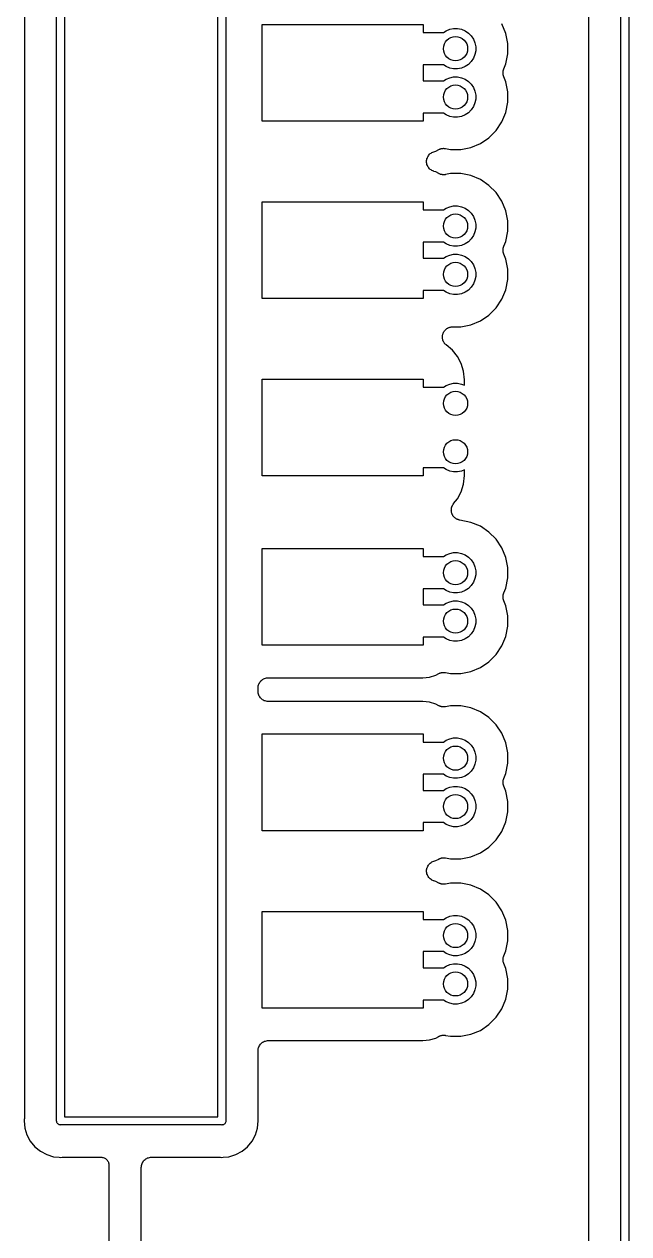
# Model space of a CAD drawing. Extents: x 4.8 to 7.88, y -6.14 to -3.94.
# Drawn here: x 7.581 to 7.876, y -5.016 to -4.425 of the extents above; entities that cross this region are included whole.
import ezdxf

# ---------------------------------------------------------------- set-up
doc = ezdxf.new("R2010")
doc.units = 0
doc.header["$MEASUREMENT"] = 0
doc.layers.add('BLACK', color=7, linetype='CONTINUOUS')

msp = doc.modelspace()

# ---------------------------------------------------------------- linework, layer by layer
at = {"layer": 'BLACK', "linetype": 'CONTINUOUS'}
for p, q in [((7.87598, -3.9371), (7.87598, -5.55108)), ((7.59646, -4.96053), (7.59646, -4.37018)), ((7.67913, -4.37018), (7.67913, -4.96053)), ((7.87205, -4.96053), (7.87205, -4.37018)), ((7.60039, -4.37205), (7.60039, -4.95866)), ((7.6752, -4.95866), (7.6752, -4.37205)), ((7.8563, -4.37119), (7.8563, -4.95951)), ((7.58071, -4.40084), (7.58071, -4.95957)), ((7.69685, -4.47244), (7.69685, -4.4252)), ((7.69685, -4.4252), (7.77559, -4.4252)), ((7.77559, -4.4252), (7.77559, -4.42913)), ((7.77559, -4.42913), (7.78541, -4.42913)), ((7.78541, -4.42913), (7.78668, -4.42829)), ((7.78668, -4.42829), (7.78847, -4.42754)), ((7.78847, -4.42754), (7.79037, -4.42717)), ((7.79037, -4.42717), (7.79231, -4.42717)), ((7.79231, -4.42717), (7.79421, -4.42754)), ((7.79421, -4.42754), (7.796, -4.42829)), ((7.796, -4.42829), (7.79761, -4.42936)), ((7.79761, -4.42936), (7.79898, -4.43073)), ((7.81595, -4.42954), (7.81402, -4.42489)), ((7.81693, -4.43449), (7.81595, -4.42954)), ((7.79898, -4.43073), (7.80006, -4.43235)), ((7.80006, -4.43235), (7.8008, -4.43414)), ((7.8008, -4.43414), (7.80118, -4.43604)), ((7.80118, -4.43604), (7.80118, -4.43798)), ((7.81693, -4.43953), (7.81693, -4.43449)), ((7.80006, -4.44167), (7.79898, -4.44328)), ((7.8008, -4.43988), (7.80006, -4.44167)), ((7.80118, -4.43798), (7.8008, -4.43988)), ((7.81595, -4.44447), (7.81693, -4.43953)), ((7.78541, -4.44488), (7.77559, -4.44488)), ((7.77559, -4.44488), (7.77559, -4.45276)), ((7.78668, -4.44573), (7.78541, -4.44488)), ((7.78847, -4.44647), (7.78668, -4.44573)), ((7.79037, -4.44685), (7.78847, -4.44647)), ((7.79231, -4.44685), (7.79037, -4.44685)), ((7.79421, -4.44647), (7.79231, -4.44685)), ((7.796, -4.44573), (7.79421, -4.44647)), ((7.79761, -4.44465), (7.796, -4.44573)), ((7.79898, -4.44328), (7.79761, -4.44465)), ((7.81461, -4.4483), (7.81465, -4.44784)), ((7.81465, -4.44784), (7.81466, -4.44781)), ((7.81466, -4.44779), (7.8148, -4.44735)), ((7.81466, -4.44781), (7.81466, -4.44779)), ((7.8148, -4.44735), (7.81494, -4.44691)), ((7.81494, -4.44691), (7.81595, -4.44447)), ((7.77559, -4.45276), (7.78541, -4.45276)), ((7.78541, -4.45276), (7.78668, -4.45191)), ((7.78668, -4.45191), (7.78847, -4.45117)), ((7.78847, -4.45117), (7.79037, -4.45079)), ((7.79037, -4.45079), (7.79231, -4.45079)), ((7.79231, -4.45079), (7.79421, -4.45117)), ((7.79421, -4.45117), (7.796, -4.45191)), ((7.796, -4.45191), (7.79761, -4.45298)), ((7.79761, -4.45298), (7.79898, -4.45436)), ((7.81456, -4.44876), (7.81461, -4.4483)), ((7.81456, -4.44878), (7.81456, -4.44876)), ((7.81456, -4.44881), (7.81456, -4.44878)), ((7.8146, -4.44927), (7.81456, -4.44881)), ((7.81464, -4.44973), (7.8146, -4.44927)), ((7.81465, -4.44976), (7.81464, -4.44973)), ((7.81465, -4.44978), (7.81465, -4.44976)), ((7.81478, -4.45022), (7.81465, -4.44978)), ((7.81491, -4.45067), (7.81478, -4.45022)), ((7.81493, -4.45072), (7.81491, -4.45067)), ((7.81494, -4.45073), (7.81493, -4.45072)), ((7.81493, -4.45072), (7.81493, -4.45072)), ((7.81493, -4.45072), (7.81493, -4.45072)), ((7.81595, -4.45317), (7.81494, -4.45073)), ((7.81693, -4.45811), (7.81595, -4.45317)), ((7.79898, -4.45436), (7.80006, -4.45597)), ((7.80006, -4.45597), (7.8008, -4.45776)), ((7.8008, -4.45776), (7.80118, -4.45966)), ((7.80118, -4.45966), (7.80118, -4.4616)), ((7.81693, -4.46315), (7.81693, -4.45811)), ((7.80006, -4.46529), (7.79898, -4.4669)), ((7.8008, -4.4635), (7.80006, -4.46529)), ((7.80118, -4.4616), (7.8008, -4.4635)), ((7.81595, -4.46809), (7.81693, -4.46315)), ((7.78541, -4.4685), (7.77559, -4.4685)), ((7.77559, -4.4685), (7.77559, -4.47244)), ((7.78668, -4.46935), (7.78541, -4.4685)), ((7.78847, -4.47009), (7.78668, -4.46935)), ((7.79037, -4.47047), (7.78847, -4.47009)), ((7.79231, -4.47047), (7.79037, -4.47047)), ((7.79421, -4.47009), (7.79231, -4.47047)), ((7.796, -4.46935), (7.79421, -4.47009)), ((7.79761, -4.46828), (7.796, -4.46935)), ((7.79898, -4.4669), (7.79761, -4.46828)), ((7.81402, -4.47275), (7.81595, -4.46809)), ((7.77559, -4.47244), (7.69685, -4.47244)), ((7.80765, -4.48051), (7.81122, -4.47694)), ((7.81122, -4.47694), (7.81402, -4.47275)), ((7.7988, -4.48524), (7.80346, -4.48331)), ((7.80346, -4.48331), (7.80765, -4.48051)), ((7.77805, -4.48934), (7.77832, -4.48894)), ((7.77832, -4.48893), (7.77868, -4.48858)), ((7.77832, -4.48894), (7.77832, -4.48893)), ((7.77832, -4.48894), (7.77832, -4.48894)), ((7.77868, -4.48858), (7.77901, -4.48826)), ((7.77901, -4.48826), (7.77901, -4.48825)), ((7.77901, -4.48825), (7.77902, -4.48825)), ((7.77902, -4.48825), (7.77942, -4.48798)), ((7.77942, -4.48798), (7.77982, -4.48771)), ((7.77982, -4.48771), (7.77983, -4.48771)), ((7.77983, -4.48771), (7.78028, -4.48752)), ((7.77983, -4.48771), (7.77983, -4.48771)), ((7.78028, -4.48752), (7.78072, -4.48734)), ((7.78072, -4.48734), (7.78073, -4.48734)), ((7.78073, -4.48734), (7.78165, -4.48706)), ((7.78073, -4.48734), (7.78073, -4.48734)), ((7.78073, -4.48734), (7.78073, -4.48734)), ((7.78165, -4.48706), (7.78316, -4.48625)), ((7.78316, -4.48625), (7.78322, -4.48622)), ((7.78322, -4.48622), (7.78342, -4.48614)), ((7.78342, -4.48614), (7.78361, -4.48604)), ((7.78361, -4.48604), (7.78387, -4.48596)), ((7.78387, -4.48596), (7.78413, -4.48586)), ((7.78413, -4.48586), (7.78434, -4.48582)), ((7.78434, -4.48582), (7.78455, -4.48576)), ((7.78455, -4.48576), (7.78482, -4.48573)), ((7.78482, -4.48573), (7.78509, -4.48568)), ((7.78509, -4.48568), (7.7853, -4.48568)), ((7.7853, -4.48568), (7.78552, -4.48566)), ((7.78552, -4.48566), (7.78579, -4.48569)), ((7.78579, -4.48569), (7.78606, -4.48569)), ((7.78606, -4.48569), (7.78628, -4.48574)), ((7.78628, -4.48574), (7.78649, -4.48576)), ((7.78649, -4.48576), (7.78882, -4.48622)), ((7.78882, -4.48622), (7.79386, -4.48622)), ((7.79386, -4.48622), (7.7988, -4.48524)), ((7.77719, -4.49257), (7.7772, -4.4921)), ((7.77719, -4.49258), (7.77719, -4.49257)), ((7.77719, -4.49259), (7.77719, -4.49258)), ((7.77728, -4.49306), (7.77719, -4.49259)), ((7.7772, -4.4916), (7.7773, -4.49114)), ((7.7772, -4.49161), (7.7772, -4.4916)), ((7.7772, -4.4916), (7.7772, -4.4916)), ((7.7772, -4.4921), (7.7772, -4.49161)), ((7.77737, -4.49353), (7.77728, -4.49306)), ((7.7773, -4.49114), (7.77739, -4.49065)), ((7.77738, -4.49354), (7.77737, -4.49353)), ((7.77756, -4.49398), (7.77738, -4.49354)), ((7.77738, -4.49354), (7.77738, -4.49354)), ((7.77739, -4.49065), (7.7774, -4.49065)), ((7.7774, -4.49064), (7.77758, -4.4902)), ((7.7774, -4.49065), (7.7774, -4.49064)), ((7.77774, -4.49444), (7.77756, -4.49398)), ((7.77758, -4.4902), (7.77777, -4.48975)), ((7.77774, -4.49445), (7.77774, -4.49444)), ((7.77774, -4.49444), (7.77774, -4.49444)), ((7.778, -4.49484), (7.77774, -4.49445)), ((7.77777, -4.48975), (7.77778, -4.48974)), ((7.77777, -4.48975), (7.77777, -4.48975)), ((7.77778, -4.48974), (7.77805, -4.48934)), ((7.77827, -4.49525), (7.778, -4.49484)), ((7.77828, -4.49526), (7.77827, -4.49525)), ((7.77862, -4.49561), (7.77828, -4.49526)), ((7.77828, -4.49526), (7.77828, -4.49526)), ((7.77895, -4.49595), (7.77862, -4.49561)), ((7.77896, -4.49596), (7.77895, -4.49595)), ((7.77936, -4.49623), (7.77896, -4.49596)), ((7.77896, -4.49596), (7.77896, -4.49596)), ((7.77976, -4.4965), (7.77936, -4.49623)), ((7.77976, -4.49651), (7.77976, -4.4965)), ((7.77977, -4.49651), (7.77976, -4.49651)), ((7.78021, -4.4967), (7.77977, -4.49651)), ((7.78065, -4.49689), (7.78021, -4.4967)), ((7.78067, -4.49689), (7.78065, -4.49689)), ((7.78072, -4.49691), (7.78067, -4.49689)), ((7.78067, -4.49689), (7.78067, -4.49689)), ((7.78067, -4.49689), (7.78067, -4.49689)), ((7.78165, -4.49719), (7.78072, -4.49691)), ((7.78316, -4.498), (7.78165, -4.49719)), ((7.78336, -4.49808), (7.78316, -4.498)), ((7.78355, -4.49819), (7.78336, -4.49808)), ((7.78381, -4.49827), (7.78355, -4.49819)), ((7.78406, -4.49837), (7.78381, -4.49827)), ((7.78427, -4.49842), (7.78406, -4.49837)), ((7.78448, -4.49848), (7.78427, -4.49842)), ((7.78475, -4.49851), (7.78448, -4.49848)), ((7.78502, -4.49857), (7.78475, -4.49851)), ((7.78523, -4.49857), (7.78502, -4.49857)), ((7.78545, -4.49859), (7.78523, -4.49857)), ((7.78572, -4.49857), (7.78545, -4.49859)), ((7.78599, -4.49857), (7.78572, -4.49857)), ((7.78621, -4.49853), (7.78599, -4.49857)), ((7.78642, -4.49851), (7.78621, -4.49853)), ((7.78649, -4.49849), (7.78642, -4.49851)), ((7.78882, -4.49803), (7.78649, -4.49849)), ((7.79386, -4.49803), (7.78882, -4.49803)), ((7.7988, -4.49901), (7.79386, -4.49803)), ((7.80346, -4.50094), (7.7988, -4.49901)), ((7.80765, -4.50374), (7.80346, -4.50094)), ((7.81122, -4.50731), (7.80765, -4.50374)), ((7.69685, -4.55906), (7.69685, -4.51181)), ((7.69685, -4.51181), (7.77559, -4.51181)), ((7.77559, -4.51181), (7.77559, -4.51575)), ((7.81402, -4.5115), (7.81122, -4.50731)), ((7.81595, -4.51616), (7.81402, -4.5115)), ((7.77559, -4.51575), (7.78541, -4.51575)), ((7.78541, -4.51575), (7.78668, -4.5149)), ((7.78668, -4.5149), (7.78847, -4.51416)), ((7.78847, -4.51416), (7.79037, -4.51378)), ((7.79037, -4.51378), (7.79231, -4.51378)), ((7.79231, -4.51378), (7.79421, -4.51416)), ((7.79421, -4.51416), (7.796, -4.5149)), ((7.796, -4.5149), (7.79761, -4.51598)), ((7.79761, -4.51598), (7.79898, -4.51735)), ((7.79898, -4.51735), (7.80006, -4.51896)), ((7.81693, -4.5211), (7.81595, -4.51616)), ((7.80006, -4.51896), (7.8008, -4.52075)), ((7.8008, -4.52075), (7.80118, -4.52265)), ((7.80118, -4.52459), (7.8008, -4.52649)), ((7.80118, -4.52265), (7.80118, -4.52459)), ((7.81693, -4.52614), (7.81693, -4.5211)), ((7.79898, -4.5299), (7.79761, -4.53127)), ((7.80006, -4.52828), (7.79898, -4.5299)), ((7.8008, -4.52649), (7.80006, -4.52828)), ((7.81595, -4.53109), (7.81693, -4.52614)), ((7.78541, -4.5315), (7.77559, -4.5315)), ((7.77559, -4.5315), (7.77559, -4.53937)), ((7.78668, -4.53234), (7.78541, -4.5315)), ((7.78847, -4.53309), (7.78668, -4.53234)), ((7.79037, -4.53346), (7.78847, -4.53309)), ((7.79231, -4.53346), (7.79037, -4.53346)), ((7.79421, -4.53309), (7.79231, -4.53346)), ((7.796, -4.53234), (7.79421, -4.53309)), ((7.79761, -4.53127), (7.796, -4.53234)), ((7.81456, -4.53537), (7.81461, -4.53491)), ((7.81456, -4.5354), (7.81456, -4.53537)), ((7.81456, -4.53542), (7.81456, -4.5354)), ((7.8146, -4.53588), (7.81456, -4.53542)), ((7.81464, -4.53634), (7.8146, -4.53588)), ((7.81461, -4.53491), (7.81465, -4.53445)), ((7.81465, -4.53637), (7.81464, -4.53634)), ((7.81465, -4.53445), (7.81466, -4.53443)), ((7.81465, -4.5364), (7.81465, -4.53637)), ((7.81478, -4.53684), (7.81465, -4.5364)), ((7.81466, -4.5344), (7.8148, -4.53396)), ((7.81466, -4.53443), (7.81466, -4.5344)), ((7.8148, -4.53396), (7.81494, -4.53352)), ((7.81494, -4.53352), (7.81595, -4.53109)), ((7.77559, -4.53937), (7.78541, -4.53937)), ((7.78541, -4.53937), (7.78668, -4.53852)), ((7.78668, -4.53852), (7.78847, -4.53778)), ((7.78847, -4.53778), (7.79037, -4.5374)), ((7.79037, -4.5374), (7.79231, -4.5374)), ((7.79231, -4.5374), (7.79421, -4.53778)), ((7.79421, -4.53778), (7.796, -4.53852)), ((7.796, -4.53852), (7.79761, -4.5396)), ((7.79761, -4.5396), (7.79898, -4.54097)), ((7.79898, -4.54097), (7.80006, -4.54258)), ((7.81491, -4.53728), (7.81478, -4.53684)), ((7.81493, -4.53733), (7.81491, -4.53728)), ((7.81494, -4.53735), (7.81493, -4.53733)), ((7.81493, -4.53733), (7.81493, -4.53733)), ((7.81493, -4.53733), (7.81493, -4.53733)), ((7.81595, -4.53978), (7.81494, -4.53735)), ((7.81693, -4.54472), (7.81595, -4.53978)), ((7.80006, -4.54258), (7.8008, -4.54437)), ((7.8008, -4.54437), (7.80118, -4.54627)), ((7.80118, -4.54821), (7.8008, -4.55012)), ((7.80118, -4.54627), (7.80118, -4.54821)), ((7.81693, -4.54976), (7.81693, -4.54472)), ((7.79898, -4.55352), (7.79761, -4.55489)), ((7.80006, -4.55191), (7.79898, -4.55352)), ((7.8008, -4.55012), (7.80006, -4.55191)), ((7.81595, -4.55471), (7.81693, -4.54976)), ((7.77559, -4.55906), (7.69685, -4.55906)), ((7.78541, -4.55512), (7.77559, -4.55512)), ((7.77559, -4.55512), (7.77559, -4.55906)), ((7.78668, -4.55597), (7.78541, -4.55512)), ((7.78847, -4.55671), (7.78668, -4.55597)), ((7.79037, -4.55709), (7.78847, -4.55671)), ((7.79231, -4.55709), (7.79037, -4.55709)), ((7.79421, -4.55671), (7.79231, -4.55709)), ((7.796, -4.55597), (7.79421, -4.55671)), ((7.79761, -4.55489), (7.796, -4.55597)), ((7.81122, -4.56356), (7.81402, -4.55937)), ((7.81402, -4.55937), (7.81595, -4.55471)), ((7.80765, -4.56712), (7.81122, -4.56356)), ((7.79386, -4.57283), (7.7988, -4.57185)), ((7.7988, -4.57185), (7.80346, -4.56992)), ((7.80346, -4.56992), (7.80765, -4.56712)), ((7.78491, -4.5778), (7.78494, -4.57755)), ((7.78493, -4.57804), (7.78491, -4.5778)), ((7.78494, -4.5773), (7.78499, -4.57707)), ((7.78494, -4.57755), (7.78494, -4.5773)), ((7.78499, -4.57707), (7.78501, -4.57683)), ((7.78501, -4.57683), (7.78509, -4.57659)), ((7.78509, -4.57659), (7.78514, -4.57634)), ((7.78514, -4.57634), (7.78523, -4.57612)), ((7.78523, -4.57612), (7.7853, -4.5759)), ((7.7853, -4.5759), (7.78542, -4.57568)), ((7.78542, -4.57568), (7.78552, -4.57544)), ((7.78552, -4.57544), (7.78565, -4.57525)), ((7.78565, -4.57525), (7.78576, -4.57504)), ((7.78576, -4.57504), (7.78592, -4.57484)), ((7.78592, -4.57484), (7.78607, -4.57464)), ((7.78607, -4.57464), (7.78623, -4.57447)), ((7.78623, -4.57447), (7.78639, -4.57429)), ((7.78639, -4.57429), (7.78658, -4.57413)), ((7.78658, -4.57413), (7.78676, -4.57395)), ((7.78676, -4.57395), (7.78696, -4.57382)), ((7.78696, -4.57382), (7.78714, -4.57367)), ((7.78714, -4.57367), (7.78736, -4.57355)), ((7.78736, -4.57355), (7.78757, -4.57341)), ((7.78757, -4.57341), (7.78779, -4.57332)), ((7.78779, -4.57332), (7.788, -4.57321)), ((7.788, -4.57321), (7.78824, -4.57314)), ((7.78824, -4.57314), (7.78848, -4.57304)), ((7.78848, -4.57304), (7.78871, -4.573)), ((7.78871, -4.573), (7.78894, -4.57293)), ((7.78894, -4.57293), (7.78919, -4.57291)), ((7.78919, -4.57291), (7.78944, -4.57286)), ((7.78944, -4.57286), (7.78967, -4.57286)), ((7.78967, -4.57286), (7.78991, -4.57283)), ((7.78991, -4.57283), (7.79386, -4.57283)), ((7.78493, -4.57827), (7.78493, -4.57804)), ((7.78497, -4.57852), (7.78493, -4.57827)), ((7.785, -4.57877), (7.78497, -4.57852)), ((7.78506, -4.579), (7.785, -4.57877)), ((7.78511, -4.57923), (7.78506, -4.579)), ((7.7852, -4.57947), (7.78511, -4.57923)), ((7.78527, -4.57971), (7.7852, -4.57947)), ((7.78538, -4.57992), (7.78527, -4.57971)), ((7.78547, -4.58014), (7.78538, -4.57992)), ((7.78561, -4.58035), (7.78547, -4.58014)), ((7.78572, -4.58057), (7.78561, -4.58035)), ((7.78587, -4.58076), (7.78572, -4.58057)), ((7.786, -4.58096), (7.78587, -4.58076)), ((7.78618, -4.58114), (7.786, -4.58096)), ((7.78634, -4.58133), (7.78618, -4.58114)), ((7.78652, -4.58149), (7.78634, -4.58133)), ((7.78668, -4.58166), (7.78652, -4.58149)), ((7.78674, -4.5817), (7.78668, -4.58166)), ((7.7898, -4.58421), (7.78674, -4.5817)), ((7.7923, -4.58726), (7.7898, -4.58421)), ((7.79416, -4.59073), (7.7923, -4.58726)), ((7.7953, -4.5945), (7.79416, -4.59073)), ((7.79571, -4.59865), (7.7953, -4.5945)), ((7.69685, -4.64567), (7.69685, -4.59843)), ((7.69685, -4.59843), (7.77559, -4.59843)), ((7.77559, -4.59843), (7.77559, -4.60236)), ((7.78541, -4.60236), (7.78668, -4.60151)), ((7.78668, -4.60151), (7.78847, -4.60077)), ((7.78847, -4.60077), (7.79037, -4.60039)), ((7.79037, -4.60039), (7.79231, -4.60039)), ((7.79231, -4.60039), (7.79421, -4.60077)), ((7.79421, -4.60077), (7.79568, -4.60138)), ((7.79568, -4.60138), (7.79571, -4.59865)), ((7.77559, -4.60236), (7.78541, -4.60236)), ((7.78541, -4.64173), (7.77559, -4.64173)), ((7.77559, -4.64173), (7.77559, -4.64567)), ((7.78668, -4.64258), (7.78541, -4.64173)), ((7.78847, -4.64332), (7.78668, -4.64258)), ((7.79568, -4.64271), (7.79421, -4.64332)), ((7.79571, -4.64545), (7.79568, -4.64271)), ((7.77559, -4.64567), (7.69685, -4.64567)), ((7.79037, -4.6437), (7.78847, -4.64332)), ((7.79231, -4.6437), (7.79037, -4.6437)), ((7.79421, -4.64332), (7.79231, -4.6437)), ((7.7953, -4.64959), (7.79571, -4.64545)), ((7.7923, -4.65683), (7.79416, -4.65336)), ((7.79416, -4.65336), (7.7953, -4.64959)), ((7.78958, -4.66063), (7.78966, -4.66039)), ((7.78966, -4.66039), (7.78977, -4.66018)), ((7.78977, -4.66018), (7.78986, -4.65996)), ((7.78986, -4.65996), (7.79, -4.65975)), ((7.79, -4.65975), (7.79012, -4.65953)), ((7.79012, -4.65953), (7.79027, -4.65935)), ((7.79027, -4.65935), (7.7904, -4.65915)), ((7.7904, -4.65915), (7.7923, -4.65683)), ((7.78926, -4.66229), (7.78929, -4.66205)), ((7.78929, -4.66254), (7.78926, -4.66229)), ((7.78929, -4.66182), (7.78934, -4.66157)), ((7.78929, -4.66205), (7.78929, -4.66182)), ((7.78929, -4.6628), (7.78929, -4.66254)), ((7.78933, -4.66303), (7.78929, -4.6628)), ((7.78935, -4.66326), (7.78933, -4.66303)), ((7.78934, -4.66157), (7.78937, -4.66132)), ((7.78942, -4.6635), (7.78935, -4.66326)), ((7.78937, -4.66132), (7.78944, -4.66109)), ((7.78947, -4.66375), (7.78942, -4.6635)), ((7.78944, -4.66109), (7.78948, -4.66086)), ((7.78956, -4.66397), (7.78947, -4.66375)), ((7.78948, -4.66086), (7.78958, -4.66063)), ((7.78963, -4.6642), (7.78956, -4.66397)), ((7.78975, -4.66442), (7.78963, -4.6642)), ((7.78984, -4.66466), (7.78975, -4.66442)), ((7.78997, -4.66485), (7.78984, -4.66466)), ((7.79008, -4.66506), (7.78997, -4.66485)), ((7.79024, -4.66526), (7.79008, -4.66506)), ((7.79038, -4.66547), (7.79024, -4.66526)), ((7.79054, -4.66564), (7.79038, -4.66547)), ((7.79069, -4.66582), (7.79054, -4.66564)), ((7.79089, -4.66598), (7.79069, -4.66582)), ((7.79107, -4.66617), (7.79089, -4.66598)), ((7.79126, -4.6663), (7.79107, -4.66617)), ((7.79144, -4.66645), (7.79126, -4.6663)), ((7.79166, -4.66657), (7.79144, -4.66645)), ((7.79187, -4.66671), (7.79166, -4.66657)), ((7.79209, -4.66681), (7.79187, -4.66671)), ((7.79229, -4.66692), (7.79209, -4.66681)), ((7.79254, -4.667), (7.79229, -4.66692)), ((7.79277, -4.66709), (7.79254, -4.667)), ((7.793, -4.66714), (7.79277, -4.66709)), ((7.79322, -4.66721), (7.793, -4.66714)), ((7.79342, -4.66724), (7.79322, -4.66721)), ((7.7988, -4.66831), (7.79342, -4.66724)), ((7.80346, -4.67024), (7.7988, -4.66831)), ((7.80765, -4.67304), (7.80346, -4.67024)), ((7.81122, -4.6766), (7.80765, -4.67304)), ((7.81402, -4.68079), (7.81122, -4.6766)), ((7.69685, -4.72835), (7.69685, -4.6811)), ((7.69685, -4.6811), (7.77559, -4.6811)), ((7.77559, -4.6811), (7.77559, -4.68504)), ((7.78541, -4.68504), (7.78668, -4.68419)), ((7.78668, -4.68419), (7.78847, -4.68345)), ((7.78847, -4.68345), (7.79037, -4.68307)), ((7.79037, -4.68307), (7.79231, -4.68307)), ((7.79231, -4.68307), (7.79421, -4.68345)), ((7.79421, -4.68345), (7.796, -4.68419)), ((7.796, -4.68419), (7.79761, -4.68527)), ((7.81595, -4.68545), (7.81402, -4.68079)), ((7.77559, -4.68504), (7.78541, -4.68504)), ((7.79761, -4.68527), (7.79898, -4.68664)), ((7.79898, -4.68664), (7.80006, -4.68825)), ((7.80006, -4.68825), (7.8008, -4.69004)), ((7.8008, -4.69004), (7.80118, -4.69194)), ((7.81693, -4.69039), (7.81595, -4.68545)), ((7.8008, -4.69578), (7.80006, -4.69758)), ((7.80118, -4.69388), (7.8008, -4.69578)), ((7.80118, -4.69194), (7.80118, -4.69388)), ((7.81595, -4.70038), (7.81693, -4.69543)), ((7.81693, -4.69543), (7.81693, -4.69039)), ((7.78541, -4.70079), (7.77559, -4.70079)), ((7.77559, -4.70079), (7.77559, -4.70866)), ((7.78668, -4.70164), (7.78541, -4.70079)), ((7.78847, -4.70238), (7.78668, -4.70164)), ((7.796, -4.70164), (7.79421, -4.70238)), ((7.79761, -4.70056), (7.796, -4.70164)), ((7.79898, -4.69919), (7.79761, -4.70056)), ((7.80006, -4.69758), (7.79898, -4.69919)), ((7.81494, -4.70281), (7.81595, -4.70038)), ((7.78541, -4.70866), (7.78668, -4.70781)), ((7.78668, -4.70781), (7.78847, -4.70707)), ((7.79037, -4.70276), (7.78847, -4.70238)), ((7.78847, -4.70707), (7.79037, -4.70669)), ((7.79231, -4.70276), (7.79037, -4.70276)), ((7.79037, -4.70669), (7.79231, -4.70669)), ((7.79421, -4.70238), (7.79231, -4.70276)), ((7.79231, -4.70669), (7.79421, -4.70707)), ((7.79421, -4.70707), (7.796, -4.70781)), ((7.796, -4.70781), (7.79761, -4.70889)), ((7.81456, -4.70466), (7.81461, -4.70421)), ((7.81456, -4.70469), (7.81456, -4.70466)), ((7.81456, -4.70472), (7.81456, -4.70469)), ((7.8146, -4.70517), (7.81456, -4.70472)), ((7.81464, -4.70564), (7.8146, -4.70517)), ((7.81461, -4.70421), (7.81465, -4.70374)), ((7.81465, -4.70566), (7.81464, -4.70564)), ((7.81465, -4.70374), (7.81466, -4.70372)), ((7.81465, -4.70569), (7.81465, -4.70566)), ((7.81478, -4.70613), (7.81465, -4.70569)), ((7.81466, -4.70369), (7.8148, -4.70326)), ((7.81466, -4.70372), (7.81466, -4.70369)), ((7.81491, -4.70657), (7.81478, -4.70613)), ((7.8148, -4.70326), (7.81494, -4.70281)), ((7.81493, -4.70662), (7.81491, -4.70657)), ((7.81494, -4.70664), (7.81493, -4.70662)), ((7.81493, -4.70662), (7.81493, -4.70662)), ((7.81493, -4.70662), (7.81493, -4.70662)), ((7.81595, -4.70907), (7.81494, -4.70664)), ((7.77559, -4.70866), (7.78541, -4.70866)), ((7.79761, -4.70889), (7.79898, -4.71026)), ((7.79898, -4.71026), (7.80006, -4.71187)), ((7.80006, -4.71187), (7.8008, -4.71366)), ((7.8008, -4.71366), (7.80118, -4.71557)), ((7.81693, -4.71401), (7.81595, -4.70907)), ((7.8008, -4.71941), (7.80006, -4.7212)), ((7.80118, -4.7175), (7.8008, -4.71941)), ((7.80118, -4.71557), (7.80118, -4.7175)), ((7.81595, -4.724), (7.81693, -4.71906)), ((7.81693, -4.71906), (7.81693, -4.71401)), ((7.78541, -4.72441), (7.77559, -4.72441)), ((7.77559, -4.72441), (7.77559, -4.72835)), ((7.78668, -4.72526), (7.78541, -4.72441)), ((7.78847, -4.726), (7.78668, -4.72526)), ((7.796, -4.72526), (7.79421, -4.726)), ((7.79761, -4.72418), (7.796, -4.72526)), ((7.79898, -4.72281), (7.79761, -4.72418)), ((7.80006, -4.7212), (7.79898, -4.72281)), ((7.81402, -4.72866), (7.81595, -4.724)), ((7.77559, -4.72835), (7.69685, -4.72835)), ((7.79037, -4.72638), (7.78847, -4.726)), ((7.79231, -4.72638), (7.79037, -4.72638)), ((7.79421, -4.726), (7.79231, -4.72638)), ((7.81122, -4.73285), (7.81402, -4.72866)), ((7.80346, -4.73921), (7.80765, -4.73641)), ((7.80765, -4.73641), (7.81122, -4.73285)), ((7.77868, -4.74387), (7.78165, -4.74297)), ((7.78165, -4.74297), (7.78316, -4.74216)), ((7.78316, -4.74216), (7.78322, -4.74212)), ((7.78322, -4.74212), (7.78342, -4.74204)), ((7.78342, -4.74204), (7.78361, -4.74194)), ((7.78361, -4.74194), (7.78387, -4.74186)), ((7.78387, -4.74186), (7.78413, -4.74176)), ((7.78413, -4.74176), (7.78434, -4.74172)), ((7.78434, -4.74172), (7.78455, -4.74166)), ((7.78455, -4.74166), (7.78482, -4.74164)), ((7.78482, -4.74164), (7.78509, -4.74159)), ((7.78509, -4.74159), (7.7853, -4.74159)), ((7.7853, -4.74159), (7.78552, -4.74157)), ((7.78552, -4.74157), (7.78579, -4.74159)), ((7.78579, -4.74159), (7.78606, -4.7416)), ((7.78606, -4.7416), (7.78628, -4.74164)), ((7.78628, -4.74164), (7.78649, -4.74166)), ((7.78649, -4.74166), (7.78882, -4.74213)), ((7.78882, -4.74213), (7.79386, -4.74213)), ((7.79386, -4.74213), (7.7988, -4.74114)), ((7.7988, -4.74114), (7.80346, -4.73921)), ((7.69488, -4.74913), (7.69494, -4.74866)), ((7.69488, -4.74916), (7.69488, -4.74913)), ((7.69488, -4.74919), (7.69488, -4.74916)), ((7.69488, -4.74916), (7.69488, -4.74916)), ((7.69488, -4.74916), (7.69488, -4.74916)), ((7.69494, -4.74866), (7.69498, -4.74819)), ((7.69498, -4.74819), (7.69499, -4.74817)), ((7.69499, -4.74816), (7.69513, -4.74771)), ((7.69499, -4.74817), (7.69499, -4.74816)), ((7.69513, -4.74771), (7.69527, -4.74726)), ((7.69527, -4.74726), (7.69528, -4.74724)), ((7.69528, -4.74724), (7.69529, -4.74723)), ((7.69529, -4.74723), (7.69551, -4.74681)), ((7.69551, -4.74681), (7.69574, -4.7464)), ((7.69574, -4.7464), (7.69575, -4.74639)), ((7.69575, -4.74639), (7.69576, -4.74637)), ((7.69576, -4.74637), (7.69606, -4.74601)), ((7.69606, -4.74601), (7.69636, -4.74565)), ((7.69636, -4.74565), (7.69637, -4.74564)), ((7.69637, -4.74564), (7.69638, -4.74562)), ((7.69638, -4.74562), (7.69675, -4.74533)), ((7.69675, -4.74533), (7.69711, -4.74503)), ((7.69711, -4.74503), (7.69713, -4.74502)), ((7.69713, -4.74502), (7.69714, -4.74501)), ((7.69714, -4.74501), (7.69756, -4.74479)), ((7.69756, -4.74479), (7.69798, -4.74457)), ((7.69798, -4.74457), (7.69799, -4.74457)), ((7.69799, -4.74457), (7.69801, -4.74456)), ((7.69801, -4.74456), (7.69846, -4.74443)), ((7.69846, -4.74443), (7.69891, -4.74429)), ((7.69891, -4.74429), (7.69893, -4.74429)), ((7.69893, -4.74429), (7.69895, -4.74428)), ((7.69895, -4.74428), (7.69941, -4.74424)), ((7.69941, -4.74424), (7.69988, -4.74419)), ((7.69988, -4.74419), (7.77535, -4.74419)), ((7.77535, -4.74419), (7.77868, -4.74387)), ((7.69488, -4.75081), (7.69488, -4.74919)), ((7.69493, -4.75127), (7.69488, -4.75081)), ((7.69497, -4.75174), (7.69493, -4.75127)), ((7.69498, -4.75176), (7.69497, -4.75174)), ((7.69498, -4.75178), (7.69498, -4.75176)), ((7.69511, -4.75223), (7.69498, -4.75178)), ((7.69525, -4.75268), (7.69511, -4.75223)), ((7.69525, -4.75269), (7.69525, -4.75268)), ((7.69526, -4.75271), (7.69525, -4.75269)), ((7.69548, -4.75313), (7.69526, -4.75271)), ((7.6957, -4.75354), (7.69548, -4.75313)), ((7.69571, -4.75356), (7.6957, -4.75354)), ((7.69572, -4.75357), (7.69571, -4.75356)), ((7.69601, -4.75394), (7.69572, -4.75357)), ((7.69631, -4.7543), (7.69601, -4.75394)), ((7.69632, -4.75431), (7.69631, -4.7543)), ((7.69633, -4.75433), (7.69632, -4.75431)), ((7.6967, -4.75463), (7.69633, -4.75433)), ((7.69706, -4.75493), (7.6967, -4.75463)), ((7.69707, -4.75494), (7.69706, -4.75493)), ((7.69709, -4.75495), (7.69707, -4.75494)), ((7.6975, -4.75517), (7.69709, -4.75495)), ((7.69791, -4.7554), (7.6975, -4.75517)), ((7.69793, -4.75541), (7.69791, -4.7554)), ((7.69794, -4.75541), (7.69793, -4.75541)), ((7.69839, -4.75555), (7.69794, -4.75541)), ((7.69884, -4.7557), (7.69839, -4.75555)), ((7.69886, -4.7557), (7.69884, -4.7557)), ((7.69888, -4.7557), (7.69886, -4.7557)), ((7.69934, -4.75575), (7.69888, -4.7557)), ((7.69981, -4.7558), (7.69934, -4.75575)), ((7.69985, -4.7558), (7.69981, -4.7558)), ((7.69988, -4.75581), (7.69985, -4.7558)), ((7.69985, -4.7558), (7.69985, -4.75581)), ((7.69985, -4.75581), (7.69985, -4.7558)), ((7.77535, -4.75581), (7.69988, -4.75581)), ((7.77868, -4.75613), (7.77535, -4.75581)), ((7.78165, -4.75703), (7.77868, -4.75613)), ((7.78316, -4.75784), (7.78165, -4.75703)), ((7.78336, -4.75793), (7.78316, -4.75784)), ((7.78355, -4.75803), (7.78336, -4.75793)), ((7.78381, -4.75811), (7.78355, -4.75803)), ((7.78406, -4.75822), (7.78381, -4.75811)), ((7.78427, -4.75826), (7.78406, -4.75822)), ((7.78448, -4.75832), (7.78427, -4.75826)), ((7.78475, -4.75835), (7.78448, -4.75832)), ((7.78502, -4.75841), (7.78475, -4.75835)), ((7.78523, -4.75841), (7.78502, -4.75841)), ((7.78545, -4.75843), (7.78523, -4.75841)), ((7.78572, -4.75841), (7.78545, -4.75843)), ((7.78599, -4.75841), (7.78572, -4.75841)), ((7.78621, -4.75837), (7.78599, -4.75841)), ((7.78642, -4.75835), (7.78621, -4.75837)), ((7.78649, -4.75834), (7.78642, -4.75835)), ((7.78882, -4.75787), (7.78649, -4.75834)), ((7.79386, -4.75787), (7.78882, -4.75787)), ((7.7988, -4.75886), (7.79386, -4.75787)), ((7.80346, -4.76079), (7.7988, -4.75886)), ((7.80765, -4.76359), (7.80346, -4.76079)), ((7.81122, -4.76715), (7.80765, -4.76359)), ((7.69685, -4.8189), (7.69685, -4.77165)), ((7.69685, -4.77165), (7.77559, -4.77165)), ((7.77559, -4.77165), (7.77559, -4.77559)), ((7.81402, -4.77134), (7.81122, -4.76715)), ((7.81595, -4.776), (7.81402, -4.77134)), ((7.77559, -4.77559), (7.78541, -4.77559)), ((7.78541, -4.77559), (7.78668, -4.77474)), ((7.78668, -4.77474), (7.78847, -4.774)), ((7.78847, -4.774), (7.79037, -4.77362)), ((7.79037, -4.77362), (7.79231, -4.77362)), ((7.79231, -4.77362), (7.79421, -4.774)), ((7.79421, -4.774), (7.796, -4.77474)), ((7.796, -4.77474), (7.79761, -4.77582)), ((7.79761, -4.77582), (7.79898, -4.77719)), ((7.79898, -4.77719), (7.80006, -4.7788)), ((7.81693, -4.78094), (7.81595, -4.776)), ((7.80006, -4.7788), (7.8008, -4.78059)), ((7.8008, -4.78059), (7.80118, -4.7825)), ((7.80118, -4.78443), (7.8008, -4.78634)), ((7.80118, -4.7825), (7.80118, -4.78443)), ((7.81693, -4.78599), (7.81693, -4.78094)), ((7.79898, -4.78974), (7.79761, -4.79111)), ((7.80006, -4.78813), (7.79898, -4.78974)), ((7.8008, -4.78634), (7.80006, -4.78813)), ((7.81595, -4.79093), (7.81693, -4.78599)), ((7.78541, -4.79134), (7.77559, -4.79134)), ((7.77559, -4.79134), (7.77559, -4.79921)), ((7.78668, -4.79219), (7.78541, -4.79134)), ((7.78847, -4.79293), (7.78668, -4.79219)), ((7.79037, -4.79331), (7.78847, -4.79293)), ((7.79231, -4.79331), (7.79037, -4.79331)), ((7.79421, -4.79293), (7.79231, -4.79331)), ((7.796, -4.79219), (7.79421, -4.79293)), ((7.79761, -4.79111), (7.796, -4.79219)), ((7.81456, -4.79521), (7.81461, -4.79476)), ((7.81456, -4.79524), (7.81456, -4.79521)), ((7.81456, -4.79527), (7.81456, -4.79524)), ((7.8146, -4.79572), (7.81456, -4.79527)), ((7.81464, -4.79619), (7.8146, -4.79572)), ((7.81461, -4.79476), (7.81465, -4.7943)), ((7.81465, -4.79621), (7.81464, -4.79619)), ((7.81465, -4.7943), (7.81466, -4.79427)), ((7.81465, -4.79624), (7.81465, -4.79621)), ((7.81478, -4.79668), (7.81465, -4.79624)), ((7.81466, -4.79424), (7.8148, -4.79381)), ((7.81466, -4.79427), (7.81466, -4.79424)), ((7.8148, -4.79381), (7.81494, -4.79336)), ((7.81494, -4.79336), (7.81595, -4.79093)), ((7.77559, -4.79921), (7.78541, -4.79921)), ((7.78541, -4.79921), (7.78668, -4.79836)), ((7.78668, -4.79836), (7.78847, -4.79762)), ((7.78847, -4.79762), (7.79037, -4.79724)), ((7.79037, -4.79724), (7.79231, -4.79724)), ((7.79231, -4.79724), (7.79421, -4.79762)), ((7.79421, -4.79762), (7.796, -4.79836)), ((7.796, -4.79836), (7.79761, -4.79944)), ((7.79761, -4.79944), (7.79898, -4.80081)), ((7.79898, -4.80081), (7.80006, -4.80242)), ((7.81491, -4.79712), (7.81478, -4.79668)), ((7.81493, -4.79717), (7.81491, -4.79712)), ((7.81494, -4.79719), (7.81493, -4.79717)), ((7.81493, -4.79717), (7.81493, -4.79717)), ((7.81493, -4.79717), (7.81493, -4.79717)), ((7.81595, -4.79962), (7.81494, -4.79719)), ((7.81693, -4.80457), (7.81595, -4.79962)), ((7.80006, -4.80242), (7.8008, -4.80422)), ((7.8008, -4.80422), (7.80118, -4.80612)), ((7.80118, -4.80806), (7.8008, -4.80996)), ((7.80118, -4.80612), (7.80118, -4.80806)), ((7.81693, -4.80961), (7.81693, -4.80457)), ((7.79898, -4.81336), (7.79761, -4.81473)), ((7.80006, -4.81175), (7.79898, -4.81336)), ((7.8008, -4.80996), (7.80006, -4.81175)), ((7.81595, -4.81455), (7.81693, -4.80961)), ((7.77559, -4.8189), (7.69685, -4.8189)), ((7.78541, -4.81496), (7.77559, -4.81496)), ((7.77559, -4.81496), (7.77559, -4.8189)), ((7.78668, -4.81581), (7.78541, -4.81496)), ((7.78847, -4.81655), (7.78668, -4.81581)), ((7.79037, -4.81693), (7.78847, -4.81655)), ((7.79231, -4.81693), (7.79037, -4.81693)), ((7.79421, -4.81655), (7.79231, -4.81693)), ((7.796, -4.81581), (7.79421, -4.81655)), ((7.79761, -4.81473), (7.796, -4.81581)), ((7.81122, -4.8234), (7.81402, -4.81921)), ((7.81402, -4.81921), (7.81595, -4.81455)), ((7.80765, -4.82696), (7.81122, -4.8234)), ((7.79386, -4.83268), (7.7988, -4.83169)), ((7.7988, -4.83169), (7.80346, -4.82976)), ((7.80346, -4.82976), (7.80765, -4.82696)), ((7.7772, -4.83805), (7.7773, -4.83759)), ((7.7773, -4.83759), (7.77739, -4.83711)), ((7.77739, -4.83711), (7.7774, -4.8371)), ((7.7774, -4.8371), (7.77759, -4.83665)), ((7.7774, -4.8371), (7.7774, -4.8371)), ((7.77759, -4.83665), (7.77777, -4.83621)), ((7.77777, -4.83621), (7.77777, -4.8362)), ((7.77777, -4.8362), (7.77778, -4.8362)), ((7.77778, -4.8362), (7.77805, -4.8358)), ((7.77805, -4.8358), (7.77832, -4.8354)), ((7.77832, -4.83539), (7.77868, -4.83504)), ((7.77832, -4.8354), (7.77832, -4.83539)), ((7.77832, -4.8354), (7.77832, -4.8354)), ((7.77868, -4.83504), (7.77901, -4.83471)), ((7.77901, -4.83471), (7.77902, -4.8347)), ((7.77901, -4.83471), (7.77901, -4.83471)), ((7.77902, -4.8347), (7.77942, -4.83444)), ((7.77942, -4.83444), (7.77982, -4.83417)), ((7.77982, -4.83417), (7.77983, -4.83417)), ((7.77983, -4.83416), (7.78028, -4.83398)), ((7.77983, -4.83417), (7.77983, -4.83416)), ((7.78028, -4.83398), (7.78072, -4.8338)), ((7.78072, -4.8338), (7.78073, -4.83379)), ((7.78073, -4.83379), (7.78165, -4.83352)), ((7.78073, -4.83379), (7.78073, -4.83379)), ((7.78073, -4.83379), (7.78073, -4.83379)), ((7.78165, -4.83352), (7.78316, -4.83271)), ((7.78316, -4.83271), (7.78322, -4.83268)), ((7.78322, -4.83268), (7.78342, -4.8326)), ((7.78342, -4.8326), (7.78361, -4.83249)), ((7.78361, -4.83249), (7.78387, -4.83242)), ((7.78387, -4.83242), (7.78413, -4.83231)), ((7.78413, -4.83231), (7.78434, -4.83228)), ((7.78434, -4.83228), (7.78455, -4.83221)), ((7.78455, -4.83221), (7.78482, -4.83219)), ((7.78482, -4.83219), (7.78509, -4.83214)), ((7.78509, -4.83214), (7.7853, -4.83214)), ((7.7853, -4.83214), (7.78552, -4.83212)), ((7.78552, -4.83212), (7.78579, -4.83215)), ((7.78579, -4.83215), (7.78606, -4.83215)), ((7.78606, -4.83215), (7.78628, -4.83219)), ((7.78628, -4.83219), (7.78649, -4.83221)), ((7.78649, -4.83221), (7.78882, -4.83268)), ((7.78882, -4.83268), (7.79386, -4.83268)), ((7.77719, -4.83903), (7.7772, -4.83856)), ((7.77719, -4.83904), (7.77719, -4.83903)), ((7.77728, -4.83951), (7.77719, -4.83904)), ((7.77719, -4.83904), (7.77719, -4.83904)), ((7.7772, -4.83806), (7.7772, -4.83805)), ((7.7772, -4.83807), (7.7772, -4.83806)), ((7.7772, -4.83856), (7.7772, -4.83807)), ((7.77737, -4.83999), (7.77728, -4.83951)), ((7.77738, -4.83999), (7.77737, -4.83999)), ((7.77738, -4.84), (7.77738, -4.83999)), ((7.77756, -4.84044), (7.77738, -4.84)), ((7.77774, -4.84089), (7.77756, -4.84044)), ((7.77774, -4.8409), (7.77774, -4.84089)), ((7.778, -4.8413), (7.77774, -4.8409)), ((7.77774, -4.8409), (7.77774, -4.8409)), ((7.77827, -4.84171), (7.778, -4.8413)), ((7.77828, -4.84172), (7.77827, -4.84171)), ((7.77862, -4.84206), (7.77828, -4.84172)), ((7.77828, -4.84172), (7.77828, -4.84172)), ((7.77895, -4.84241), (7.77862, -4.84206)), ((7.77896, -4.84241), (7.77895, -4.84241)), ((7.77896, -4.84242), (7.77896, -4.84241)), ((7.77936, -4.84269), (7.77896, -4.84242)), ((7.77976, -4.84296), (7.77936, -4.84269)), ((7.77977, -4.84297), (7.77976, -4.84296)), ((7.77976, -4.84296), (7.77976, -4.84296)), ((7.78021, -4.84315), (7.77977, -4.84297)), ((7.78065, -4.84335), (7.78021, -4.84315)), ((7.78067, -4.84335), (7.78065, -4.84335)), ((7.78072, -4.84337), (7.78067, -4.84335)), ((7.78067, -4.84335), (7.78067, -4.84335)), ((7.78067, -4.84335), (7.78067, -4.84335)), ((7.78165, -4.84365), (7.78072, -4.84337)), ((7.78316, -4.84446), (7.78165, -4.84365)), ((7.78336, -4.84454), (7.78316, -4.84446)), ((7.78355, -4.84464), (7.78336, -4.84454)), ((7.78381, -4.84473), (7.78355, -4.84464)), ((7.78406, -4.84483), (7.78381, -4.84473)), ((7.78427, -4.84487), (7.78406, -4.84483)), ((7.78448, -4.84494), (7.78427, -4.84487)), ((7.78475, -4.84497), (7.78448, -4.84494)), ((7.78502, -4.84502), (7.78475, -4.84497)), ((7.78523, -4.84502), (7.78502, -4.84502)), ((7.78545, -4.84505), (7.78523, -4.84502)), ((7.78572, -4.84502), (7.78545, -4.84505)), ((7.78599, -4.84502), (7.78572, -4.84502)), ((7.78621, -4.84498), (7.78599, -4.84502)), ((7.78642, -4.84496), (7.78621, -4.84498)), ((7.78649, -4.84495), (7.78642, -4.84496)), ((7.78882, -4.84449), (7.78649, -4.84495)), ((7.79386, -4.84449), (7.78882, -4.84449)), ((7.7988, -4.84547), (7.79386, -4.84449)), ((7.80346, -4.8474), (7.7988, -4.84547)), ((7.80765, -4.8502), (7.80346, -4.8474)), ((7.81122, -4.85377), (7.80765, -4.8502)), ((7.81402, -4.85796), (7.81122, -4.85377)), ((7.69685, -4.90551), (7.69685, -4.85827)), ((7.69685, -4.85827), (7.77559, -4.85827)), ((7.77559, -4.85827), (7.77559, -4.8622)), ((7.78541, -4.8622), (7.78668, -4.86136)), ((7.78668, -4.86136), (7.78847, -4.86061)), ((7.78847, -4.86061), (7.79037, -4.86024)), ((7.79037, -4.86024), (7.79231, -4.86024)), ((7.79231, -4.86024), (7.79421, -4.86061)), ((7.79421, -4.86061), (7.796, -4.86136)), ((7.796, -4.86136), (7.79761, -4.86243)), ((7.81595, -4.86261), (7.81402, -4.85796)), ((7.77559, -4.8622), (7.78541, -4.8622)), ((7.79761, -4.86243), (7.79898, -4.8638)), ((7.79898, -4.8638), (7.80006, -4.86542)), ((7.80006, -4.86542), (7.8008, -4.86721)), ((7.8008, -4.86721), (7.80118, -4.86911)), ((7.81693, -4.86756), (7.81595, -4.86261)), ((7.8008, -4.87295), (7.80006, -4.87474)), ((7.80118, -4.87105), (7.8008, -4.87295)), ((7.80118, -4.86911), (7.80118, -4.87105)), ((7.81595, -4.87754), (7.81693, -4.8726)), ((7.81693, -4.8726), (7.81693, -4.86756)), ((7.78541, -4.87795), (7.77559, -4.87795)), ((7.77559, -4.87795), (7.77559, -4.88583)), ((7.78668, -4.8788), (7.78541, -4.87795)), ((7.78847, -4.87954), (7.78668, -4.8788)), ((7.796, -4.8788), (7.79421, -4.87954)), ((7.79761, -4.87772), (7.796, -4.8788)), ((7.79898, -4.87635), (7.79761, -4.87772)), ((7.80006, -4.87474), (7.79898, -4.87635)), ((7.81494, -4.87998), (7.81595, -4.87754)), ((7.78541, -4.88583), (7.78668, -4.88498)), ((7.78668, -4.88498), (7.78847, -4.88424)), ((7.79037, -4.87992), (7.78847, -4.87954)), ((7.78847, -4.88424), (7.79037, -4.88386)), ((7.79231, -4.87992), (7.79037, -4.87992)), ((7.79037, -4.88386), (7.79231, -4.88386)), ((7.79421, -4.87954), (7.79231, -4.87992)), ((7.79231, -4.88386), (7.79421, -4.88424)), ((7.79421, -4.88424), (7.796, -4.88498)), ((7.796, -4.88498), (7.79761, -4.88606)), ((7.81456, -4.88183), (7.81461, -4.88137)), ((7.81456, -4.88185), (7.81456, -4.88183)), ((7.81456, -4.88188), (7.81456, -4.88185)), ((7.8146, -4.88234), (7.81456, -4.88188)), ((7.81464, -4.8828), (7.8146, -4.88234)), ((7.81461, -4.88137), (7.81465, -4.88091)), ((7.81465, -4.88283), (7.81464, -4.8828)), ((7.81465, -4.88091), (7.81466, -4.88088)), ((7.81465, -4.88285), (7.81465, -4.88283)), ((7.81478, -4.88329), (7.81465, -4.88285)), ((7.81466, -4.88086), (7.8148, -4.88042)), ((7.81466, -4.88088), (7.81466, -4.88086)), ((7.81491, -4.88374), (7.81478, -4.88329)), ((7.8148, -4.88042), (7.81494, -4.87998)), ((7.81493, -4.88379), (7.81491, -4.88374)), ((7.81494, -4.8838), (7.81493, -4.88379)), ((7.81493, -4.88379), (7.81493, -4.88379)), ((7.81493, -4.88379), (7.81493, -4.88379)), ((7.81595, -4.88624), (7.81494, -4.8838)), ((7.77559, -4.88583), (7.78541, -4.88583)), ((7.79761, -4.88606), (7.79898, -4.88743)), ((7.79898, -4.88743), (7.80006, -4.88904)), ((7.80006, -4.88904), (7.8008, -4.89083)), ((7.8008, -4.89083), (7.80118, -4.89273)), ((7.81693, -4.89118), (7.81595, -4.88624)), ((7.8008, -4.89657), (7.80006, -4.89836)), ((7.80118, -4.89467), (7.8008, -4.89657)), ((7.80118, -4.89273), (7.80118, -4.89467)), ((7.81595, -4.90117), (7.81693, -4.89622)), ((7.81693, -4.89622), (7.81693, -4.89118)), ((7.78541, -4.90157), (7.77559, -4.90157)), ((7.77559, -4.90157), (7.77559, -4.90551)), ((7.78668, -4.90242), (7.78541, -4.90157)), ((7.78847, -4.90317), (7.78668, -4.90242)), ((7.796, -4.90242), (7.79421, -4.90317)), ((7.79761, -4.90135), (7.796, -4.90242)), ((7.79898, -4.89998), (7.79761, -4.90135)), ((7.80006, -4.89836), (7.79898, -4.89998)), ((7.81402, -4.90582), (7.81595, -4.90117)), ((7.77559, -4.90551), (7.69685, -4.90551)), ((7.79037, -4.90354), (7.78847, -4.90317)), ((7.79231, -4.90354), (7.79037, -4.90354)), ((7.79421, -4.90317), (7.79231, -4.90354)), ((7.81122, -4.91001), (7.81402, -4.90582)), ((7.80346, -4.91638), (7.80765, -4.91358)), ((7.80765, -4.91358), (7.81122, -4.91001)), ((7.77868, -4.92103), (7.78165, -4.92013)), ((7.78165, -4.92013), (7.78316, -4.91932)), ((7.78316, -4.91932), (7.78322, -4.91929)), ((7.78322, -4.91929), (7.78342, -4.91921)), ((7.78342, -4.91921), (7.78361, -4.91911)), ((7.78361, -4.91911), (7.78387, -4.91903)), ((7.78387, -4.91903), (7.78413, -4.91893)), ((7.78413, -4.91893), (7.78434, -4.91889)), ((7.78434, -4.91889), (7.78455, -4.91883)), ((7.78455, -4.91883), (7.78482, -4.9188)), ((7.78482, -4.9188), (7.78509, -4.91875)), ((7.78509, -4.91875), (7.7853, -4.91875)), ((7.7853, -4.91875), (7.78552, -4.91873)), ((7.78552, -4.91873), (7.78579, -4.91876)), ((7.78579, -4.91876), (7.78606, -4.91876)), ((7.78606, -4.91876), (7.78628, -4.91881)), ((7.78628, -4.91881), (7.78649, -4.91883)), ((7.78649, -4.91883), (7.78882, -4.91929)), ((7.78882, -4.91929), (7.79386, -4.91929)), ((7.79386, -4.91929), (7.7988, -4.91831)), ((7.7988, -4.91831), (7.80346, -4.91638)), ((7.69488, -4.92629), (7.69494, -4.92582)), ((7.69488, -4.92632), (7.69488, -4.92629)), ((7.69488, -4.92633), (7.69488, -4.92632)), ((7.69488, -4.92636), (7.69488, -4.92633)), ((7.69488, -4.92633), (7.69488, -4.92633)), ((7.69488, -4.95951), (7.69488, -4.92636)), ((7.69494, -4.92582), (7.69498, -4.92535)), ((7.69498, -4.92535), (7.69499, -4.92534)), ((7.69499, -4.92532), (7.69513, -4.92487)), ((7.69499, -4.92534), (7.69499, -4.92532)), ((7.69513, -4.92487), (7.69527, -4.92442)), ((7.69527, -4.92442), (7.69528, -4.92441)), ((7.69528, -4.92441), (7.69529, -4.92439)), ((7.69529, -4.92439), (7.69551, -4.92398)), ((7.69551, -4.92398), (7.69574, -4.92356)), ((7.69574, -4.92356), (7.69575, -4.92355)), ((7.69575, -4.92355), (7.69576, -4.92354)), ((7.69576, -4.92354), (7.69606, -4.92317)), ((7.69606, -4.92317), (7.69636, -4.92281)), ((7.69636, -4.92281), (7.69637, -4.9228)), ((7.69637, -4.9228), (7.69638, -4.92279)), ((7.69638, -4.92279), (7.69675, -4.92249)), ((7.69675, -4.92249), (7.69711, -4.9222)), ((7.69711, -4.9222), (7.69713, -4.92219)), ((7.69713, -4.92219), (7.69714, -4.92218)), ((7.69714, -4.92218), (7.69756, -4.92196)), ((7.69756, -4.92196), (7.69798, -4.92174)), ((7.69798, -4.92174), (7.69799, -4.92173)), ((7.69799, -4.92173), (7.69801, -4.92172)), ((7.69801, -4.92172), (7.69846, -4.92159)), ((7.69846, -4.92159), (7.69891, -4.92146)), ((7.69891, -4.92146), (7.69893, -4.92145)), ((7.69893, -4.92145), (7.69895, -4.92145)), ((7.69895, -4.92145), (7.69941, -4.92141)), ((7.69941, -4.92141), (7.69988, -4.92136)), ((7.69988, -4.92136), (7.77535, -4.92136)), ((7.77535, -4.92136), (7.77868, -4.92103)), ((7.58069, -4.95995), (7.58062, -4.96063)), ((7.58062, -4.96063), (7.58097, -4.9641)), ((7.58071, -4.95962), (7.58069, -4.95979)), ((7.58069, -4.95979), (7.58069, -4.95995)), ((7.58071, -4.95957), (7.58071, -4.95962)), ((7.59645, -4.96063), (7.59646, -4.96053)), ((7.59649, -4.96102), (7.59645, -4.96063)), ((7.5966, -4.96139), (7.59649, -4.96102)), ((7.59678, -4.96173), (7.5966, -4.96139)), ((7.59703, -4.96203), (7.59678, -4.96173)), ((7.60039, -4.95866), (7.6752, -4.95866)), ((7.67881, -4.96173), (7.67856, -4.96203)), ((7.67899, -4.96139), (7.67881, -4.96173)), ((7.67911, -4.96102), (7.67899, -4.96139)), ((7.67914, -4.96063), (7.67911, -4.96102)), ((7.67913, -4.96053), (7.67914, -4.96063)), ((7.69463, -4.9641), (7.69497, -4.96063)), ((7.6949, -4.95972), (7.69488, -4.95951)), ((7.6949, -4.95993), (7.6949, -4.95972)), ((7.69491, -4.96), (7.6949, -4.95993)), ((7.69497, -4.96063), (7.69491, -4.96)), ((7.8563, -4.95951), (7.8563, -4.95951)), ((7.8563, -4.95951), (7.8563, -5.52846)), ((7.87205, -5.54921), (7.87205, -4.96053)), ((7.87205, -4.96053), (7.87205, -4.96053)), ((7.58097, -4.9641), (7.58198, -4.96744)), ((7.58198, -4.96744), (7.58362, -4.97052)), ((7.59733, -4.96227), (7.59703, -4.96203)), ((7.59767, -4.96246), (7.59733, -4.96227)), ((7.59804, -4.96257), (7.59767, -4.96246)), ((7.59833, -4.9626), (7.59804, -4.96257)), ((7.59843, -4.96261), (7.59833, -4.9626)), ((7.59852, -4.9626), (7.59843, -4.96261)), ((7.67707, -4.9626), (7.59852, -4.9626)), ((7.67717, -4.96261), (7.67707, -4.9626)), ((7.67726, -4.9626), (7.67717, -4.96261)), ((7.67755, -4.96257), (7.67726, -4.9626)), ((7.67792, -4.96246), (7.67755, -4.96257)), ((7.67826, -4.96227), (7.67792, -4.96246)), ((7.67856, -4.96203), (7.67826, -4.96227)), ((7.69197, -4.97052), (7.69361, -4.96744)), ((7.69361, -4.96744), (7.69463, -4.9641)), ((7.58362, -4.97052), (7.58584, -4.97322)), ((7.58584, -4.97322), (7.58853, -4.97543)), ((7.68706, -4.97543), (7.68975, -4.97322)), ((7.68975, -4.97322), (7.69197, -4.97052)), ((7.58853, -4.97543), (7.59161, -4.97708)), ((7.59161, -4.97708), (7.59495, -4.97809)), ((7.59495, -4.97809), (7.59775, -4.97837)), ((7.59775, -4.97837), (7.59843, -4.97843)), ((7.59843, -4.97843), (7.5991, -4.97837)), ((7.5991, -4.97837), (7.59916, -4.97836)), ((7.59916, -4.97836), (7.59932, -4.97836)), ((7.59932, -4.97836), (7.59949, -4.97835)), ((7.59949, -4.97835), (7.61811, -4.97835)), ((7.61811, -4.97835), (7.61814, -4.97835)), ((7.61814, -4.97835), (7.61814, -4.97835)), ((7.61814, -4.97835), (7.61814, -4.97835)), ((7.61814, -4.97835), (7.61817, -4.97835)), ((7.61817, -4.97835), (7.61853, -4.97839)), ((7.61853, -4.97839), (7.6189, -4.97843)), ((7.6189, -4.97843), (7.61892, -4.97843)), ((7.61892, -4.97843), (7.61893, -4.97843)), ((7.61893, -4.97843), (7.61928, -4.97854)), ((7.61928, -4.97854), (7.61964, -4.97865)), ((7.61964, -4.97865), (7.61965, -4.97866)), ((7.61965, -4.97866), (7.61966, -4.97866)), ((7.61966, -4.97866), (7.61999, -4.97884)), ((7.61999, -4.97884), (7.62031, -4.97902)), ((7.62031, -4.97902), (7.62032, -4.97903)), ((7.62032, -4.97903), (7.62033, -4.97903)), ((7.62033, -4.97903), (7.62062, -4.97927)), ((7.62062, -4.97927), (7.6209, -4.97951)), ((7.6209, -4.97951), (7.62091, -4.97952)), ((7.62091, -4.97952), (7.62092, -4.97953)), ((7.62092, -4.97953), (7.62115, -4.97982)), ((7.6393, -4.97977), (7.63966, -4.97948)), ((7.63966, -4.97948), (7.64003, -4.97918)), ((7.64003, -4.97918), (7.64004, -4.97917)), ((7.64004, -4.97917), (7.64006, -4.97916)), ((7.64006, -4.97916), (7.64047, -4.97894)), ((7.64047, -4.97894), (7.64089, -4.97872)), ((7.64089, -4.97872), (7.64091, -4.97872)), ((7.64091, -4.97872), (7.64092, -4.97871)), ((7.64092, -4.97871), (7.64137, -4.97858)), ((7.64137, -4.97858), (7.64182, -4.97844)), ((7.64182, -4.97844), (7.64184, -4.97844)), ((7.64184, -4.97844), (7.64186, -4.97844)), ((7.64186, -4.97844), (7.64233, -4.97839)), ((7.64233, -4.97839), (7.6428, -4.97835)), ((7.6428, -4.97835), (7.67605, -4.97835)), ((7.67605, -4.97835), (7.67612, -4.97835)), ((7.67612, -4.97835), (7.67633, -4.97837)), ((7.67633, -4.97837), (7.67654, -4.97837)), ((7.67654, -4.97837), (7.67717, -4.97843)), ((7.67717, -4.97843), (7.67779, -4.97837)), ((7.67779, -4.97837), (7.68064, -4.97809)), ((7.68064, -4.97809), (7.68398, -4.97708)), ((7.68398, -4.97708), (7.68706, -4.97543)), ((7.62115, -4.97982), (7.62139, -4.9801)), ((7.62139, -4.9801), (7.6214, -4.98012)), ((7.6214, -4.98012), (7.6214, -4.98013)), ((7.6214, -4.98013), (7.62157, -4.98045)), ((7.62157, -4.98045), (7.62175, -4.98078)), ((7.62175, -4.98078), (7.62175, -4.9808)), ((7.62175, -4.9808), (7.62176, -4.98081)), ((7.62176, -4.98081), (7.62186, -4.98116)), ((7.62186, -4.98116), (7.62197, -4.98152)), ((7.62197, -4.98152), (7.62197, -4.98153)), ((7.62197, -4.98153), (7.62198, -4.98155)), ((7.62198, -4.98155), (7.62201, -4.98192)), ((7.62201, -4.98192), (7.62205, -4.98228)), ((7.62205, -4.98228), (7.62205, -5.47244)), ((7.6378, -4.98328), (7.63785, -4.98281)), ((7.6378, -4.98331), (7.6378, -4.98328)), ((7.6378, -4.98335), (7.6378, -4.98331)), ((7.6378, -4.98331), (7.6378, -4.98331)), ((7.6378, -4.98331), (7.6378, -4.98331)), ((7.6378, -5.20009), (7.6378, -4.98335)), ((7.63785, -4.98281), (7.6379, -4.98234)), ((7.6379, -4.98231), (7.63805, -4.98186)), ((7.6379, -4.98232), (7.6379, -4.98231)), ((7.6379, -4.98234), (7.6379, -4.98232)), ((7.63805, -4.98186), (7.63819, -4.98141)), ((7.63819, -4.98139), (7.6382, -4.98138)), ((7.63819, -4.98141), (7.63819, -4.98139)), ((7.6382, -4.98138), (7.63843, -4.98097)), ((7.63843, -4.98097), (7.63865, -4.98055)), ((7.63865, -4.98055), (7.63866, -4.98054)), ((7.63866, -4.98054), (7.63867, -4.98052)), ((7.63867, -4.98052), (7.63897, -4.98016)), ((7.63897, -4.98016), (7.63927, -4.9798)), ((7.63927, -4.9798), (7.63929, -4.97979)), ((7.63929, -4.97979), (7.6393, -4.97977))]:
    msp.add_line(p, q, dxfattribs=at)
at = {"layer": 'BLACK'}
for centre in [(7.79134, -4.43701), (7.79134, -4.46063), (7.79134, -4.52362), (7.79134, -4.54724), (7.79134, -4.61024), (7.79134, -4.63386), (7.79134, -4.69291), (7.79134, -4.71654), (7.79134, -4.78346), (7.79134, -4.80709), (7.79134, -4.87008), (7.79134, -4.8937)]:
    msp.add_circle(centre, 0.00591, dxfattribs=at)

doc.saveas('drawing.dxf')
